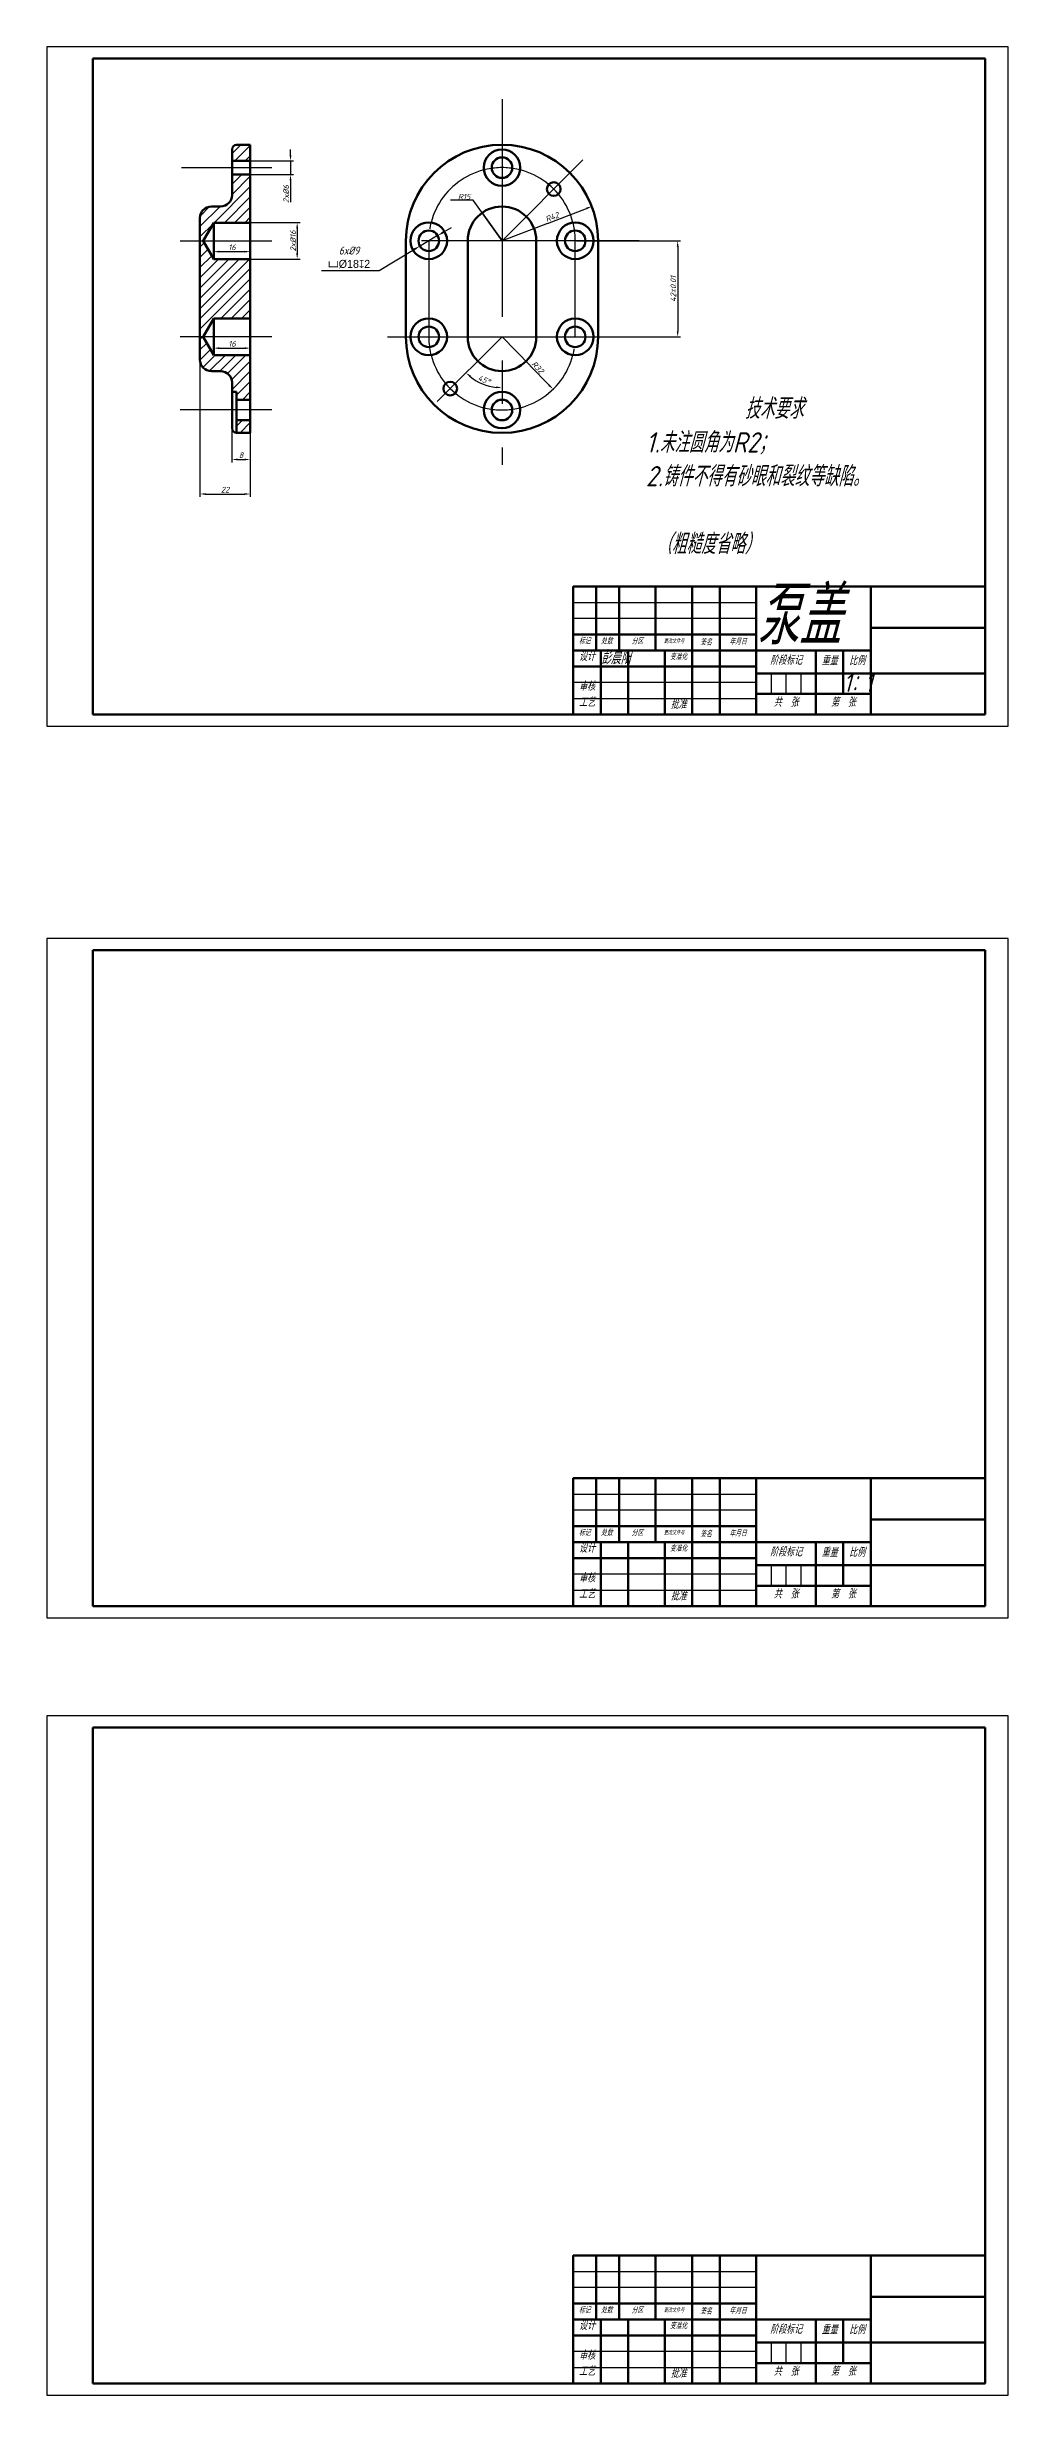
# Model space of a CAD drawing. Header units: millimetres. Extents: x 96 to 4157, y -1988 to 195.
# Drawn here: x 938 to 1358, y -832 to 195 of the extents above; entities that cross this region are included whole.
import ezdxf

# ---------------------------------------------------------------- set-up
doc = ezdxf.new("R2010")
doc.units = ezdxf.units.MM
doc.header["$LTSCALE"] = 1.5
doc.linetypes.add('CENTERX2', pattern=[101.6, 63.5, -12.7, 12.7, -12.7])
for name, color, linetype in [('尺寸线', 6, 'Continuous'), ('点划线', 7, 'CENTERX2'), ('细实线', 7, 'Continuous')]:
    doc.layers.add(name, color=color, linetype=linetype)
for name, color, linetype, lineweight in [('总内框线', 7, 'Continuous', 50), ('总外框线', 7, 'Continuous', 30), ('粗实线', 7, 'Continuous', 50)]:
    doc.layers.add(name, color=color, linetype=linetype, lineweight=lineweight)
doc.styles.get("Standard").update_dxf_attribs({"font": 'gbeitc.shx', "bigfont": 'gbcbig.shx'})
doc.styles.add('宋体', font='gbeitc.shx', dxfattribs={"bigfont": 'gbcbig.shx'})
doc.dimstyles.new('Annotative', dxfattribs={"dimscale": 0, "dimtxt": 2.5, "dimasz": 2.5, "dimexe": 1.25, "dimexo": 0.625, "dimtad": 1, "dimtxsty": 'Standard', "dimcen": 2.5, "dimadec": 0, "dimazin": 0, "dimtfac": 1, "dimtmove": 0, "dimatfit": 3, "dimfxl": 1, "dimarcsym": 0})
doc.dimstyles.new('ISO-25', dxfattribs={"dimtxt": 2.5, "dimasz": 2.5, "dimexe": 1.25, "dimexo": 0.625, "dimtad": 1, "dimtoh": 1, "dimdsep": 46, "dimtxsty": 'Standard', "dimcen": 2.5, "dimadec": 0, "dimazin": 0, "dimtfac": 1, "dimtmove": 0, "dimatfit": 3, "dimfxl": 1, "dimarcsym": 1})
doc.dimstyles.new('直径', dxfattribs={"dimtxt": 3.5, "dimasz": 3.5, "dimexe": 2.5, "dimexo": 3, "dimgap": 1, "dimtad": 1, "dimtoh": 1, "dimdsep": 46, "dimtxsty": '宋体', "dimcen": 2.5, "dimclrd": 7, "dimclre": 7, "dimclrt": 7, "dimadec": 0, "dimazin": 0, "dimtfac": 1, "dimtmove": 0, "dimatfit": 3, "dimfxl": 1, "dimarcsym": 0})

# ---------------------------------------------------------------- blocks, each defined once
blk = doc.blocks.new('*D51')
at = {"layer": 'Defpoints', "color": 0, "transparency": 16777216}
for p in [(1027.1, 105.1), (1011.1, 101.8), (1027.1, 101.8)]:
    blk.add_point(p, dxfattribs=at)
at = {"layer": '细实线', "color": 0, "lineweight": -2, "transparency": 16777216}
for p, q in [((1011.1, 102.4), (1011.1, 106.4)), ((1013.6, 105.1), (1024.6, 105.1)), ((1027.1, 102.4), (1027.1, 106.4))]:
    blk.add_line(p, q, dxfattribs=at)
at = {"layer": '细实线', "color": 0, "transparency": 16777216}
for points in [[(1013.6, 105.5), (1013.6, 104.7), (1011.1, 105.1)], [(1024.6, 105.5), (1024.6, 104.7), (1027.1, 105.1)]]:
    blk.add_solid(points, dxfattribs=at)
at = {"layer": '细实线', "color": 0, "transparency": 16777216, "insert": (1019.1, 107), "char_height": 2.5, "attachment_point": 5}
blk.add_mtext('16', dxfattribs=at)
blk = doc.blocks.new('*D52')
at = {"layer": 'Defpoints', "color": 0, "transparency": 16777216}
for p in [(1027.1, 62.9), (1011.1, 59.8), (1027.1, 59.8)]:
    blk.add_point(p, dxfattribs=at)
at = {"layer": '细实线', "color": 0, "lineweight": -2, "transparency": 16777216}
for p, q in [((1011.1, 60.5), (1011.1, 64.2)), ((1013.6, 62.9), (1024.6, 62.9)), ((1027.1, 60.5), (1027.1, 64.2))]:
    blk.add_line(p, q, dxfattribs=at)
at = {"layer": '细实线', "color": 0, "transparency": 16777216}
for points in [[(1013.6, 63.3), (1013.6, 62.5), (1011.1, 62.9)], [(1024.6, 63.3), (1024.6, 62.5), (1027.1, 62.9)]]:
    blk.add_solid(points, dxfattribs=at)
at = {"layer": '细实线', "color": 0, "transparency": 16777216, "insert": (1019.1, 64.8), "char_height": 2.5, "attachment_point": 5}
blk.add_mtext('16', dxfattribs=at)
blk = doc.blocks.new('*D53')
at = {"layer": 'Defpoints', "color": 0, "transparency": 16777216}
for p in [(1019.1, 27.8), (1027.1, 27.8), (1027.1, 14.2)]:
    blk.add_point(p, dxfattribs=at)
at = {"layer": '细实线', "color": 0, "lineweight": -2, "transparency": 16777216}
for p, q in [((1019.1, 27.2), (1019.1, 12.9)), ((1027.1, 27.2), (1027.1, 12.9)), ((1021.6, 14.2), (1024.6, 14.2))]:
    blk.add_line(p, q, dxfattribs=at)
at = {"layer": '细实线', "color": 0, "transparency": 16777216}
for points in [[(1021.6, 14.6), (1021.6, 13.8), (1019.1, 14.2)], [(1024.6, 14.6), (1024.6, 13.8), (1027.1, 14.2)]]:
    blk.add_solid(points, dxfattribs=at)
at = {"layer": '细实线', "color": 0, "transparency": 16777216, "insert": (1023.1, 16.1), "char_height": 2.5, "attachment_point": 5}
blk.add_mtext('8', dxfattribs=at)
blk = doc.blocks.new('*D54')
at = {"layer": 'Defpoints', "color": 0, "transparency": 16777216}
for p in [(1005.1, 57.8), (1027.1, 57.8), (1027.1, -0.9)]:
    blk.add_point(p, dxfattribs=at)
at = {"layer": '细实线', "color": 0, "lineweight": -2, "transparency": 16777216}
for p, q in [((1005.1, 57.2), (1005.1, -2.1)), ((1027.1, 57.2), (1027.1, -2.1)), ((1007.6, -0.9), (1024.6, -0.9))]:
    blk.add_line(p, q, dxfattribs=at)
at = {"layer": '细实线', "color": 0, "transparency": 16777216}
for points in [[(1007.6, -0.5), (1007.6, -1.3), (1005.1, -0.9)], [(1024.6, -0.5), (1024.6, -1.3), (1027.1, -0.9)]]:
    blk.add_solid(points, dxfattribs=at)
at = {"layer": '细实线', "color": 0, "transparency": 16777216, "insert": (1016.1, 1), "char_height": 2.5, "attachment_point": 5}
blk.add_mtext('22', dxfattribs=at)
blk = doc.blocks.new('*D55')
at = {"layer": 'Defpoints', "color": 0, "transparency": 16777216}
for p in [(1027.1, 117.8), (1027.1, 101.8), (1047.6, 101.8)]:
    blk.add_point(p, dxfattribs=at)
at = {"layer": '细实线', "color": 0, "lineweight": -2, "transparency": 16777216}
for p, q in [((1027.7, 117.8), (1048.9, 117.8)), ((1047.6, 115.3), (1047.6, 104.3)), ((1027.7, 101.8), (1048.9, 101.8))]:
    blk.add_line(p, q, dxfattribs=at)
at = {"layer": '细实线', "color": 0, "transparency": 16777216}
for points in [[(1047.2, 115.3), (1048, 115.3), (1047.6, 117.8)], [(1047.2, 104.3), (1048, 104.3), (1047.6, 101.8)]]:
    blk.add_solid(points, dxfattribs=at)
at = {"layer": '细实线', "color": 0, "transparency": 16777216, "insert": (1045.8, 109.8), "char_height": 2.5, "attachment_point": 5, "rotation": 90}
blk.add_mtext('2x%%C16', dxfattribs=at)
blk = doc.blocks.new('*D56')
at = {"layer": 'Defpoints', "color": 0, "transparency": 16777216}
for p in [(1176.3, 124.9), (1137.1, 109.8)]:
    blk.add_point(p, dxfattribs=at)
at = {"layer": '细实线', "color": 0, "lineweight": -2, "transparency": 16777216}
blk.add_line((1157, 117.4), (1174, 124), dxfattribs=at)
at = {"layer": '细实线', "color": 0, "transparency": 16777216}
blk.add_solid([(1173.9, 124.4), (1174.2, 123.6), (1176.3, 124.9)], dxfattribs=at)
at = {"layer": '细实线', "color": 0, "transparency": 16777216, "insert": (1159, 120.2), "char_height": 2.5, "attachment_point": 5, "rotation": 20.9472}
blk.add_mtext('R42', dxfattribs=at)
blk = doc.blocks.new('*D57')
at = {"layer": 'Defpoints', "color": 0, "transparency": 16777216}
for p in [(1169.1, 109.8), (1169.1, 67.8), (1213.9, 67.8)]:
    blk.add_point(p, dxfattribs=at)
at = {"layer": '细实线', "color": 0, "lineweight": -2, "transparency": 16777216}
for p, q in [((1169.7, 109.8), (1215.1, 109.8)), ((1213.9, 107.3), (1213.9, 70.3)), ((1169.7, 67.8), (1215.1, 67.8))]:
    blk.add_line(p, q, dxfattribs=at)
at = {"layer": '细实线', "color": 0, "transparency": 16777216}
for points in [[(1213.5, 107.3), (1214.3, 107.3), (1213.9, 109.8)], [(1213.5, 70.3), (1214.3, 70.3), (1213.9, 67.8)]]:
    blk.add_solid(points, dxfattribs=at)
at = {"layer": '细实线', "color": 0, "transparency": 16777216, "insert": (1212, 88.8), "char_height": 2.5, "width": 6.823, "attachment_point": 5, "rotation": 90}
blk.add_mtext('42{\\C7;%%P0.01}', dxfattribs=at)
blk = doc.blocks.new('*D58')
at = {"layer": 'Defpoints', "color": 0, "transparency": 16777216}
for p in [(1137.1, 67.8), (1159.5, 44.9)]:
    blk.add_point(p, dxfattribs=at)
at = {"layer": '细实线', "color": 0, "lineweight": -2, "transparency": 16777216}
blk.add_line((1149.4, 55.2), (1157.7, 46.7), dxfattribs=at)
at = {"layer": '细实线', "color": 0, "transparency": 16777216}
blk.add_solid([(1158, 47), (1157.4, 46.4), (1159.5, 44.9)], dxfattribs=at)
at = {"layer": '细实线', "color": 0, "transparency": 16777216, "insert": (1152.7, 54.5), "char_height": 2.5, "attachment_point": 5, "rotation": 314.2551}
blk.add_mtext('R32', dxfattribs=at)
blk = doc.blocks.new('*D59')
at = {"layer": 'Defpoints', "color": 0, "transparency": 16777216}
for p in [(1137.1, 171.8), (1137.1, 67.8), (1126, 48.6), (1108.8, 39.6), (1137.1, 11.8)]:
    blk.add_point(p, dxfattribs=at)
at = {"layer": '细实线', "color": 0, "lineweight": -2, "transparency": 16777216}
blk.add_arc((1137.1, 67.8), 22.2, 231.4548, 263.5452, dxfattribs=at)
at = {"layer": '细实线', "color": 0, "transparency": 16777216}
for points in [[(1123, 50.2), (1123.6, 50.8), (1121.4, 52.1)], [(1134.6, 46.2), (1134.6, 45.4), (1137.1, 45.6)]]:
    blk.add_solid(points, dxfattribs=at)
at = {"layer": '细实线', "color": 0, "transparency": 16777216, "insert": (1129.3, 49.1), "char_height": 2.5, "attachment_point": 5, "rotation": 337.5}
blk.add_mtext('45°', dxfattribs=at)
blk = doc.blocks.new('*D60')
at = {"layer": 'Defpoints', "color": 0, "transparency": 16777216}
for p in [(1101.3, 107.5), (1109, 112.1)]:
    blk.add_point(p, dxfattribs=at)
at = {"layer": '细实线', "color": 7, "lineweight": -2, "transparency": 16777216}
for p, q in [((1112, 113.9), (1115, 115.7)), ((1083.4, 96.9), (1098.2, 105.8)), ((1109, 112.1), (1101.3, 107.5)), ((1058.2, 96.9), (1083.4, 96.9))]:
    blk.add_line(p, q, dxfattribs=at)
at = {"layer": '细实线', "color": 7, "transparency": 16777216}
for points in [[(1111.7, 114.4), (1112.3, 113.4), (1109, 112.1)], [(1097.9, 106.3), (1098.5, 105.3), (1101.3, 107.5)]]:
    blk.add_solid(points, dxfattribs=at)
at = {"layer": '细实线', "color": 7, "transparency": 16777216, "insert": (1070.3, 102.6), "char_height": 3.5, "width": 4.083, "attachment_point": 5, "style": '宋体'}
blk.add_mtext('6x%%C9\\P{\\Fgdt|c134;\\C256;v%%C18x2}', dxfattribs=at)
blk = doc.blocks.new('*D61')
at = {"layer": 'Defpoints', "color": 0, "transparency": 16777216}
for p in [(1027.1, 144.8), (1027.1, 138.8), (1044.7, 138.8)]:
    blk.add_point(p, dxfattribs=at)
at = {"layer": '细实线', "color": 0, "lineweight": -2, "transparency": 16777216}
for p, q in [((1027.7, 144.8), (1046, 144.8)), ((1044.7, 147.3), (1044.7, 149.8)), ((1044.7, 144.8), (1044.7, 138.8)), ((1027.7, 138.8), (1046, 138.8)), ((1044.7, 136.3), (1044.7, 126.7))]:
    blk.add_line(p, q, dxfattribs=at)
at = {"layer": '细实线', "color": 0, "transparency": 16777216}
for points in [[(1044.3, 147.3), (1045.1, 147.3), (1044.7, 144.8)], [(1044.3, 136.3), (1045.1, 136.3), (1044.7, 138.8)]]:
    blk.add_solid(points, dxfattribs=at)
at = {"layer": '细实线', "color": 0, "transparency": 16777216, "insert": (1042.8, 130.3), "char_height": 2.5, "attachment_point": 5, "rotation": 90}
blk.add_mtext('2x%%C6', dxfattribs=at)

msp = doc.modelspace()

# ---------------------------------------------------------------- hatches: boundary and pattern name
at = {"layer": '细实线'}
h = msp.add_hatch(dxfattribs=at)
h.set_pattern_fill('ANSI31', color=256)
h.paths.add_polyline_path([(1027.121, 138.849), (1019.121, 138.849), (1019.121, 129.849, -0.41421356), (1014.121, 124.849), (1010.121, 124.849, 0.41421356), (1005.121, 119.849), (1005.121, 57.849, 0.41421356), (1010.121, 52.849), (1014.121, 52.849, -0.41421356), (1019.121, 47.849), (1019.121, 43.849), (1021.121, 43.849), (1021.121, 40.349), (1027.121, 40.349), (1027.121, 59.849), (1025.121, 59.849), (1011.121, 59.849), (1006.503, 67.849), (1011.121, 75.849), (1027.121, 75.849), (1027.121, 101.763), (1011.121, 101.763), (1006.503, 109.763), (1011.121, 117.763), (1027.121, 117.763)])
h.paths.add_polyline_path([(1027.121, 31.349), (1021.121, 31.349), (1021.121, 25.849), (1027.121, 25.849)])
h.paths.add_polyline_path([(1027.121, 151.849), (1021.121, 151.849, 0.41421356), (1019.121, 149.849), (1019.121, 144.849), (1027.121, 144.849)])

# ---------------------------------------------------------------- linework, layer by layer
at = {"layer": '尺寸线'}
for points in [[(938.266, -102.369), (938.266, -102.369), (938.266, -102.369), (938.266, -102.369)], [(938.266, -492.369), (938.266, -492.369), (938.266, -492.369), (938.266, -492.369)], [(938.266, -832.369), (938.266, -832.369), (938.266, -832.369), (938.266, -832.369)]]:
    msp.add_lwpolyline(points, close=True, dxfattribs=at)
at = {"layer": '总内框线'}
for p, q in [((958.266, -97.369), (958.266, 189.631)), ((958.266, 189.631), (1348.266, 189.631)), ((1348.266, 189.631), (1348.266, -97.369)), ((1168.266, -41.369), (1168.266, -48.369)), ((1168.266, -48.369), (1168.266, -55.369)), ((1178.259, -69.003), (1178.259, -41.369)), ((1178.259, -41.369), (1188.259, -41.369)), ((1188.259, -41.369), (1188.259, -69.369)), ((1204.259, -69.369), (1204.259, -41.369)), ((1204.259, -41.369), (1220.259, -41.369)), ((1220.259, -41.369), (1220.259, -69.369)), ((1232.259, -69.369), (1232.259, -41.369)), ((1248.266, -97.369), (1248.266, -41.369)), ((1348.266, -41.369), (1298.266, -41.369)), ((1298.266, -41.369), (1298.266, -59.369)), ((1298.266, -41.369), (1298.266, -69.369)), ((1168.266, -55.369), (1168.266, -62.369)), ((1298.266, -59.369), (1348.266, -59.369)), ((1298.266, -79.369), (1298.266, -59.369)), ((1298.266, -59.369), (1298.266, -97.369)), ((1348.266, -59.369), (1348.266, -79.369)), ((1168.266, -62.369), (1248.266, -62.369)), ((1298.266, -69.369), (1168.266, -69.369)), ((1168.266, -69.369), (1168.266, -76.369)), ((1178.259, -69.003), (1178.259, -69.369)), ((1180.266, -97.369), (1180.266, -69.369)), ((1180.266, -69.369), (1192.266, -69.369)), ((1188.259, -69.369), (1198.259, -69.369)), ((1188.259, -69.369), (1204.259, -69.369)), ((1192.266, -69.369), (1192.266, -97.369)), ((1198.259, -69.369), (1198.259, -69.369)), ((1204.266, -69.369), (1216.266, -69.369)), ((1208.266, -97.369), (1208.266, -69.369)), ((1208.266, -69.369), (1220.266, -69.369)), ((1220.259, -69.369), (1232.259, -69.369)), ((1220.266, -69.369), (1220.266, -97.369)), ((1232.266, -97.369), (1232.266, -69.369)), ((1232.266, -69.369), (1248.266, -69.369)), ((1248.266, -69.369), (1248.266, -97.369)), ((1248.266, -69.369), (1274.266, -69.369)), ((1274.266, -69.369), (1274.266, -97.369)), ((1274.266, -69.369), (1286.266, -69.369)), ((1286.266, -69.369), (1286.266, -88.369)), ((1168.266, -76.369), (1248.266, -76.369)), ((1298.266, -79.369), (1248.266, -79.369)), ((1248.266, -79.369), (1248.266, -88.369)), ((1348.266, -79.369), (1298.266, -79.369)), ((1248.266, -88.369), (1298.266, -88.369)), ((1348.266, -97.369), (958.266, -97.369)), ((1168.266, -97.369), (1180.266, -97.369)), ((1192.266, -97.369), (1204.266, -97.369)), ((1192.266, -97.369), (1208.266, -97.369)), ((1216.266, -97.369), (1228.266, -97.369)), ((1220.266, -97.369), (1232.266, -97.369)), ((958.266, -487.369), (958.266, -200.369)), ((958.266, -200.369), (1348.266, -200.369)), ((1348.266, -200.369), (1348.266, -487.369)), ((1168.266, -431.369), (1168.266, -438.369)), ((1168.266, -438.369), (1168.266, -445.369)), ((1178.259, -459.003), (1178.259, -431.369)), ((1178.259, -431.369), (1188.259, -431.369)), ((1188.259, -431.369), (1188.259, -459.369)), ((1204.259, -459.369), (1204.259, -431.369)), ((1204.259, -431.369), (1220.259, -431.369)), ((1220.259, -431.369), (1220.259, -459.369)), ((1232.259, -459.369), (1232.259, -431.369)), ((1248.266, -487.369), (1248.266, -431.369)), ((1348.266, -431.369), (1298.266, -431.369)), ((1298.266, -431.369), (1298.266, -449.369)), ((1298.266, -431.369), (1298.266, -459.369)), ((1168.266, -445.369), (1168.266, -452.369)), ((1298.266, -449.369), (1348.266, -449.369)), ((1298.266, -469.369), (1298.266, -449.369)), ((1298.266, -449.369), (1298.266, -487.369)), ((1348.266, -449.369), (1348.266, -469.369)), ((1168.266, -452.369), (1248.266, -452.369)), ((1298.266, -459.369), (1168.266, -459.369)), ((1168.266, -459.369), (1168.266, -466.369)), ((1178.259, -459.003), (1178.259, -459.369)), ((1180.266, -487.369), (1180.266, -459.369)), ((1180.266, -459.369), (1192.266, -459.369)), ((1188.259, -459.369), (1198.259, -459.369)), ((1188.259, -459.369), (1204.259, -459.369)), ((1192.266, -459.369), (1192.266, -487.369)), ((1198.259, -459.369), (1198.259, -459.369)), ((1204.266, -459.369), (1216.266, -459.369)), ((1208.266, -487.369), (1208.266, -459.369)), ((1208.266, -459.369), (1220.266, -459.369)), ((1220.259, -459.369), (1232.259, -459.369)), ((1220.266, -459.369), (1220.266, -487.369)), ((1232.266, -487.369), (1232.266, -459.369)), ((1232.266, -459.369), (1248.266, -459.369)), ((1248.266, -459.369), (1248.266, -487.369)), ((1248.266, -459.369), (1274.266, -459.369)), ((1274.266, -459.369), (1274.266, -487.369)), ((1274.266, -459.369), (1286.266, -459.369)), ((1286.266, -459.369), (1286.266, -478.369)), ((1168.266, -466.369), (1248.266, -466.369)), ((1298.266, -469.369), (1248.266, -469.369)), ((1248.266, -469.369), (1248.266, -478.369)), ((1348.266, -469.369), (1298.266, -469.369)), ((1248.266, -478.369), (1298.266, -478.369)), ((1348.266, -487.369), (958.266, -487.369)), ((1168.266, -487.369), (1180.266, -487.369)), ((1192.266, -487.369), (1204.266, -487.369)), ((1192.266, -487.369), (1208.266, -487.369)), ((1216.266, -487.369), (1228.266, -487.369)), ((1220.266, -487.369), (1232.266, -487.369)), ((958.266, -827.369), (958.266, -540.369)), ((958.266, -540.369), (1348.266, -540.369)), ((1348.266, -540.369), (1348.266, -827.369)), ((1168.266, -771.369), (1168.266, -778.369)), ((1168.266, -778.369), (1168.266, -785.369)), ((1178.259, -799.003), (1178.259, -771.369)), ((1178.259, -771.369), (1188.259, -771.369)), ((1188.259, -771.369), (1188.259, -799.369)), ((1204.259, -799.369), (1204.259, -771.369)), ((1204.259, -771.369), (1220.259, -771.369)), ((1220.259, -771.369), (1220.259, -799.369)), ((1232.259, -799.369), (1232.259, -771.369)), ((1248.266, -827.369), (1248.266, -771.369)), ((1348.266, -771.369), (1298.266, -771.369)), ((1298.266, -771.369), (1298.266, -789.369)), ((1298.266, -771.369), (1298.266, -799.369)), ((1168.266, -785.369), (1168.266, -792.369)), ((1298.266, -789.369), (1348.266, -789.369)), ((1298.266, -809.369), (1298.266, -789.369)), ((1298.266, -789.369), (1298.266, -827.369)), ((1348.266, -789.369), (1348.266, -809.369)), ((1168.266, -792.369), (1248.266, -792.369)), ((1298.266, -799.369), (1168.266, -799.369)), ((1168.266, -799.369), (1168.266, -806.369)), ((1178.259, -799.003), (1178.259, -799.369)), ((1180.266, -827.369), (1180.266, -799.369)), ((1180.266, -799.369), (1192.266, -799.369)), ((1188.259, -799.369), (1198.259, -799.369)), ((1188.259, -799.369), (1204.259, -799.369)), ((1192.266, -799.369), (1192.266, -827.369)), ((1198.259, -799.369), (1198.259, -799.369)), ((1204.266, -799.369), (1216.266, -799.369)), ((1208.266, -827.369), (1208.266, -799.369)), ((1208.266, -799.369), (1220.266, -799.369)), ((1220.259, -799.369), (1232.259, -799.369)), ((1220.266, -799.369), (1220.266, -827.369)), ((1232.266, -827.369), (1232.266, -799.369)), ((1232.266, -799.369), (1248.266, -799.369)), ((1248.266, -799.369), (1248.266, -827.369)), ((1248.266, -799.369), (1274.266, -799.369)), ((1274.266, -799.369), (1274.266, -827.369)), ((1274.266, -799.369), (1286.266, -799.369)), ((1286.266, -799.369), (1286.266, -818.369)), ((1168.266, -806.369), (1248.266, -806.369)), ((1298.266, -809.369), (1248.266, -809.369)), ((1248.266, -809.369), (1248.266, -818.369)), ((1348.266, -809.369), (1298.266, -809.369)), ((1248.266, -818.369), (1298.266, -818.369)), ((1348.266, -827.369), (958.266, -827.369)), ((1168.266, -827.369), (1180.266, -827.369)), ((1192.266, -827.369), (1204.266, -827.369)), ((1192.266, -827.369), (1208.266, -827.369)), ((1216.266, -827.369), (1228.266, -827.369)), ((1220.266, -827.369), (1232.266, -827.369))]:
    msp.add_line(p, q, dxfattribs=at)
for points in [[(1348.266, -97.369), (1168.266, -97.369), (1168.266, -41.369), (1348.266, -41.369)], [(1348.266, -487.369), (1168.266, -487.369), (1168.266, -431.369), (1348.266, -431.369)], [(1348.266, -827.369), (1168.266, -827.369), (1168.266, -771.369), (1348.266, -771.369)]]:
    msp.add_lwpolyline(points, close=True, dxfattribs=at)
at = {"layer": '总外框线'}
for p, q in [((1358.266, 194.631), (938.266, 194.631)), ((938.266, 194.631), (938.266, -102.369)), ((1358.266, -102.369), (1358.266, 194.631)), ((938.266, -102.369), (1358.266, -102.369)), ((1358.266, -195.369), (938.266, -195.369)), ((938.266, -195.369), (938.266, -492.369)), ((1358.266, -492.369), (1358.266, -195.369)), ((938.266, -492.369), (1358.266, -492.369)), ((1358.266, -535.369), (938.266, -535.369)), ((938.266, -535.369), (938.266, -832.369)), ((1358.266, -832.369), (1358.266, -535.369)), ((938.266, -832.369), (1358.266, -832.369))]:
    msp.add_line(p, q, dxfattribs=at)
at = {"layer": '点划线'}
for p, q in [((1137.121, 171.849), (1137.121, 11.849)), ((1137.121, 109.849), (1172.477, 145.205)), ((997.121, 141.849), (1036.503, 141.849)), ((996.503, 109.763), (1036.503, 109.763)), ((1197.121, 109.849), (1087.121, 109.849)), ((1105.121, 109.849), (1105.121, 67.849)), ((1169.121, 67.849), (1169.121, 109.849)), ((1036.503, 67.849), (996.503, 67.849)), ((1087.121, 67.849), (1137.121, 67.849)), ((1137.121, 67.849), (1108.837, 39.565)), ((1137.121, 67.849), (1197.121, 67.849)), ((1036.503, 35.849), (996.503, 35.849))]:
    msp.add_line(p, q, dxfattribs=at)
for centre, start, end in [((1137.121, 109.849), 0, 180), ((1137.121, 67.849), 180, 0)]:
    msp.add_arc(centre, 32, start, end, dxfattribs=at)
at = {"layer": '粗实线'}
for p, q in [((1019.121, 129.849), (1019.121, 149.849)), ((1019.121, 144.849), (1027.121, 144.849)), ((1021.121, 151.849), (1025.121, 151.849)), ((1027.121, 151.849), (1021.121, 151.849)), ((1027.121, 25.849), (1027.121, 151.849)), ((1027.121, 151.849), (1027.121, 25.849)), ((1027.121, 138.849), (1019.121, 138.849)), ((1014.121, 124.849), (1010.121, 124.849)), ((1010.121, 124.849), (1014.121, 124.849)), ((1005.121, 57.849), (1005.121, 119.849)), ((1011.121, 117.763), (1006.503, 109.763)), ((1011.121, 101.763), (1011.121, 117.763)), ((1011.121, 117.763), (1027.121, 117.763)), ((1011.121, 101.763), (1006.503, 109.763)), ((1095.121, 109.849), (1095.121, 67.849)), ((1122.121, 109.849), (1122.121, 67.849)), ((1152.121, 109.849), (1152.121, 67.849)), ((1179.121, 67.849), (1179.121, 109.849)), ((1027.121, 101.763), (1011.121, 101.763)), ((1011.121, 75.849), (1006.503, 67.849)), ((1027.121, 75.849), (1011.121, 75.849)), ((1011.121, 75.849), (1011.121, 59.849)), ((1011.121, 59.849), (1006.503, 67.849)), ((1014.121, 52.849), (1010.121, 52.849)), ((1011.121, 59.849), (1025.121, 59.849)), ((1025.121, 59.849), (1027.121, 59.849)), ((1019.121, 27.849), (1019.121, 47.849)), ((1021.121, 43.849), (1019.121, 43.849)), ((1021.121, 25.849), (1021.121, 43.849)), ((1021.121, 40.349), (1027.121, 40.349)), ((1027.121, 31.349), (1021.121, 31.349)), ((1027.121, 25.849), (1021.121, 25.849)), ((1027.121, 25.849), (1021.121, 25.849))]:
    msp.add_line(p, q, dxfattribs=at)
for centre, radius in [((1137.121, 141.849), 8), ((1137.121, 141.849), 4.5), ((1159.749, 132.477), 3), ((1105.121, 109.849), 8), ((1105.121, 109.849), 4.5), ((1169.121, 109.849), 8), ((1169.121, 109.849), 4.5), ((1105.121, 67.849), 8), ((1105.121, 67.849), 4.5), ((1169.121, 67.849), 8), ((1169.121, 67.849), 4.5), ((1114.494, 45.222), 3), ((1137.121, 35.849), 8), ((1137.121, 35.849), 4.5)]:
    msp.add_circle(centre, radius, dxfattribs=at)
for centre, radius, start, end in [((1021.121, 149.849), 2, 90, 180), ((1137.121, 109.849), 42, 0, 180), ((1010.121, 119.849), 5, 90, 180), ((1014.121, 129.849), 5, 270, 0), ((1137.121, 109.849), 15, 0, 180), ((1137.121, 67.849), 42, 180, 0), ((1137.121, 67.849), 15, 180, 0), ((1010.121, 57.849), 5, 180, 270), ((1014.121, 47.849), 5, 0, 90), ((1021.121, 27.849), 2, 180, 270)]:
    msp.add_arc(centre, radius, start, end, dxfattribs=at)
at = {"layer": '细实线'}
for p, q in [((1124.57, 127.562), (1114.57, 127.562)), ((1137.121, 109.849), (1124.57, 127.562)), ((1156.962, 117.445), (1137.121, 109.849)), ((1156.962, 117.445), (1156.962, 117.445)), ((1149.402, 55.245), (1137.121, 67.849)), ((1168.266, -41.369), (1168.266, -48.369)), ((1168.266, -48.369), (1248.266, -48.369)), ((1248.266, -48.369), (1248.266, -55.369)), ((1248.266, -55.369), (1168.266, -55.369)), ((1168.266, -55.369), (1168.266, -62.369)), ((1168.266, -62.369), (1248.266, -62.369)), ((1168.266, -83.369), (1168.266, -76.369)), ((1248.266, -79.369), (1254.766, -79.369)), ((1254.766, -79.369), (1254.766, -88.369)), ((1261.266, -88.369), (1261.266, -79.369)), ((1261.266, -79.369), (1267.766, -79.369)), ((1267.766, -79.369), (1267.766, -88.369)), ((1248.266, -83.369), (1168.266, -83.369)), ((1168.266, -97.369), (1168.266, -90.369)), ((1168.266, -90.369), (1248.266, -90.369)), ((1248.266, -90.369), (1248.266, -83.369)), ((1254.766, -88.369), (1261.266, -88.369)), ((1168.266, -431.369), (1168.266, -438.369)), ((1168.266, -438.369), (1248.266, -438.369)), ((1248.266, -438.369), (1248.266, -445.369)), ((1248.266, -445.369), (1168.266, -445.369)), ((1168.266, -445.369), (1168.266, -452.369)), ((1168.266, -452.369), (1248.266, -452.369)), ((1168.266, -473.369), (1168.266, -466.369)), ((1248.266, -469.369), (1254.766, -469.369)), ((1254.766, -469.369), (1254.766, -478.369)), ((1261.266, -478.369), (1261.266, -469.369)), ((1261.266, -469.369), (1267.766, -469.369)), ((1267.766, -469.369), (1267.766, -478.369)), ((1248.266, -473.369), (1168.266, -473.369)), ((1168.266, -487.369), (1168.266, -480.369)), ((1168.266, -480.369), (1248.266, -480.369)), ((1248.266, -480.369), (1248.266, -473.369)), ((1254.766, -478.369), (1261.266, -478.369)), ((1168.266, -771.369), (1168.266, -778.369)), ((1168.266, -778.369), (1248.266, -778.369)), ((1248.266, -778.369), (1248.266, -785.369)), ((1248.266, -785.369), (1168.266, -785.369)), ((1168.266, -785.369), (1168.266, -792.369)), ((1168.266, -792.369), (1248.266, -792.369)), ((1168.266, -813.369), (1168.266, -806.369)), ((1248.266, -809.369), (1254.766, -809.369)), ((1254.766, -809.369), (1254.766, -818.369)), ((1261.266, -818.369), (1261.266, -809.369)), ((1261.266, -809.369), (1267.766, -809.369)), ((1267.766, -809.369), (1267.766, -818.369)), ((1248.266, -813.369), (1168.266, -813.369)), ((1168.266, -827.369), (1168.266, -820.369)), ((1168.266, -820.369), (1248.266, -820.369)), ((1248.266, -820.369), (1248.266, -813.369)), ((1254.766, -818.369), (1261.266, -818.369))]:
    msp.add_line(p, q, dxfattribs=at)

# ---------------------------------------------------------------- texts
at = {"layer": '粗实线', "attachment_point": 1}
for s, width, gutter_width, insert, char_height in [('泵盖', 508.16777, 127.042, (1248.266, -41.369), 25.4084), ('彭晨阳', 29.06385, 29.964, (1180.266, -69.369), 5.9929), ('1：1', 39.01262, 40.638, (1286.266, -79.369), 8.1276)]:
    msp.add_mtext_dynamic_manual_height_columns(s, width=width, gutter_width=gutter_width, heights=[0], dxfattribs=dict(at, insert=insert, char_height=char_height))
at = {"layer": '细实线', "attachment_point": 1}
for s, width, gutter_width, insert, char_height in [('R15', 8.66025, 12.5, (1117.84, 130.375), 2.5), ('         技术要求\\P1.未注圆角为R2；\\P2.铸件不得有砂眼和裂纹等缺陷。\\P\\P （粗糙度省略）', 337.98492, 44.349, (1200.002, 40.887), 8.8698), ('\\pxqc;标记', 9.99329, 12.5, (1168.266, -64.046), 2.5), ('\\pxqc;设计', 12, 12.5, (1168.266, -70.331), 3.5), ('\\pxqc;处数', 9.99329, 12.5, (1177.874, -64.046), 2.5), ('\\pxqc;分区', 16, 12.5, (1188.259, -64.107), 2.5), ('\\pxqc;更改文件号', 16, 12.5, (1204.259, -64.351), 1.8), ('\\pxqc;变准化', 12, 12.5, (1208.266, -70.877), 2.5), ('\\pxqc;签名', 11.99329, 12.5, (1220.266, -64.533), 2.5), ('\\pxqc;年月日', 16, 12.5, (1232.266, -64.29), 2.5), ('\\pxqc;阶段标记', 26, 12.5, (1248.266, -72.006), 3.5), ('\\pxqc;重量', 12, 12.5, (1274.266, -72.202), 3.5), ('\\pxqc;比例', 12, 12.5, (1286.266, -72.202), 3.5), ('\\pxqc;工艺', 12, 12.5, (1168.266, -90.369), 3.5), ('\\pxqc;审核', 12, 12.5, (1168.266, -83.369), 3.5), ('\\pxqc;批准', 12, 12.5, (1208.266, -91.324), 3.5), ('\\pxqc;共  张', 26, 12.5, (1248.266, -90.369), 3.5), ('\\pxqc;第  张', 24, 12.5, (1274.266, -90.369), 3.5), ('\\pxqc;标记', 9.99329, 12.5, (1168.266, -454.046), 2.5), ('\\pxqc;设计', 12, 12.5, (1168.266, -460.331), 3.5), ('\\pxqc;处数', 9.99329, 12.5, (1177.874, -454.046), 2.5), ('\\pxqc;分区', 16, 12.5, (1188.259, -454.107), 2.5), ('\\pxqc;更改文件号', 16, 12.5, (1204.259, -454.351), 1.8), ('\\pxqc;变准化', 12, 12.5, (1208.266, -460.877), 2.5), ('\\pxqc;签名', 11.99329, 12.5, (1220.266, -454.533), 2.5), ('\\pxqc;年月日', 16, 12.5, (1232.266, -454.29), 2.5), ('\\pxqc;阶段标记', 26, 12.5, (1248.266, -462.006), 3.5), ('\\pxqc;重量', 12, 12.5, (1274.266, -462.202), 3.5), ('\\pxqc;比例', 12, 12.5, (1286.266, -462.202), 3.5), ('\\pxqc;工艺', 12, 12.5, (1168.266, -480.369), 3.5), ('\\pxqc;审核', 12, 12.5, (1168.266, -473.369), 3.5), ('\\pxqc;批准', 12, 12.5, (1208.266, -481.324), 3.5), ('\\pxqc;共  张', 26, 12.5, (1248.266, -480.369), 3.5), ('\\pxqc;第  张', 24, 12.5, (1274.266, -480.369), 3.5), ('\\pxqc;标记', 9.99329, 12.5, (1168.266, -794.046), 2.5), ('\\pxqc;设计', 12, 12.5, (1168.266, -800.331), 3.5), ('\\pxqc;处数', 9.99329, 12.5, (1177.874, -794.046), 2.5), ('\\pxqc;分区', 16, 12.5, (1188.259, -794.107), 2.5), ('\\pxqc;更改文件号', 16, 12.5, (1204.259, -794.351), 1.8), ('\\pxqc;变准化', 12, 12.5, (1208.266, -800.877), 2.5), ('\\pxqc;签名', 11.99329, 12.5, (1220.266, -794.533), 2.5), ('\\pxqc;年月日', 16, 12.5, (1232.266, -794.29), 2.5), ('\\pxqc;阶段标记', 26, 12.5, (1248.266, -802.006), 3.5), ('\\pxqc;重量', 12, 12.5, (1274.266, -802.202), 3.5), ('\\pxqc;比例', 12, 12.5, (1286.266, -802.202), 3.5), ('\\pxqc;工艺', 12, 12.5, (1168.266, -820.369), 3.5), ('\\pxqc;审核', 12, 12.5, (1168.266, -813.369), 3.5), ('\\pxqc;批准', 12, 12.5, (1208.266, -821.324), 3.5), ('\\pxqc;共  张', 26, 12.5, (1248.266, -820.369), 3.5), ('\\pxqc;第  张', 24, 12.5, (1274.266, -820.369), 3.5)]:
    msp.add_mtext_dynamic_manual_height_columns(s, width=width, gutter_width=gutter_width, heights=[0], dxfattribs=dict(at, insert=insert, char_height=char_height))

# ---------------------------------------------------------------- dimensions: what is measured, and where the dimension line sits
at = {"layer": '细实线'}
dim = msp.add_angular_dim_2l(base=(1126.02, 48.621), line1=((1137.121, 67.849), (1108.837, 39.565)), line2=((1137.121, 171.849), (1137.121, 11.849)), dimstyle='ISO-25', dxfattribs=at)
dim.commit()
dim.dimension.update_dxf_attribs({"geometry": '*D59', "text_midpoint": (1129.342, 49.069)})
for base, p1, p2, text, dimstyle, picture, middle in [((1044.706, 138.849), (1027.121, 144.849), (1027.121, 138.849), '2x%%C<>', 'Annotative', '*D61', (1042.831, 130.282)), ((1047.631, 101.763), (1027.121, 117.763), (1027.121, 101.763), '2x%%C<>', 'ISO-25', '*D55', (1045.756, 109.763)), ((1213.869, 67.849), (1169.121, 109.849), (1169.121, 67.849), '<>{\\C7;%%P0.01}', 'ISO-25', '*D57', (1211.994, 88.849))]:
    dim = msp.add_linear_dim(base=base, p1=p1, p2=p2, angle=90, text=text, dimstyle=dimstyle, dxfattribs=at)
    dim.commit()
    dim.dimension.update_dxf_attribs({"geometry": picture, "text_midpoint": middle})
for center, mpoint, picture, middle in [((1137.121, 109.849), (1176.346, 124.865), '*D56', (1159.686, 118.487)), ((1137.121, 67.849), (1159.453, 44.93), '*D58', (1151.365, 53.231))]:
    dim = msp.add_radius_dim(center=center, mpoint=mpoint, dimstyle='ISO-25', dxfattribs=at)
    dim.commit()
    dim.dimension.update_dxf_attribs({"geometry": picture, "text_midpoint": middle, "dimtype": 164})
dim = msp.add_diameter_dim_2p(p1=(1108.989, 112.149), p2=(1101.253, 107.55), text='6x%%C9\\P{\\Fgdt|c134;\\C256;v%%C18x2}', dimstyle='直径', override={"dimpost": '%%c<>'}, dxfattribs=at)
dim.commit()
dim.dimension.update_dxf_attribs({"geometry": '*D60', "text_midpoint": (1070.303, 96.928), "dimtype": 163})
for base, p1, p2, picture, middle in [((1027.121, 105.12), (1011.121, 101.763), (1027.121, 101.763), '*D51', (1019.121, 106.995)), ((1027.121, 62.923), (1011.121, 59.849), (1027.121, 59.849), '*D52', (1019.121, 64.798)), ((1027.121, -0.891), (1005.121, 57.849), (1027.121, 57.849), '*D54', (1016.121, 0.984)), ((1027.121, 14.185), (1019.121, 27.849), (1027.121, 27.849), '*D53', (1023.121, 16.06))]:
    dim = msp.add_linear_dim(base=base, p1=p1, p2=p2, dimstyle='ISO-25', dxfattribs=at)
    dim.commit()
    dim.dimension.update_dxf_attribs({"geometry": picture, "text_midpoint": middle})

# ---------------------------------------------------------------- leaders
msp.add_leader([(1128.431, 122.075), (1137.121, 109.849), (1128.426, 122.072)], dimstyle='ISO-25', override={"dimgap": 0.625, "dimtad": 0}, dxfattribs=at)

doc.saveas('drawing.dxf')
